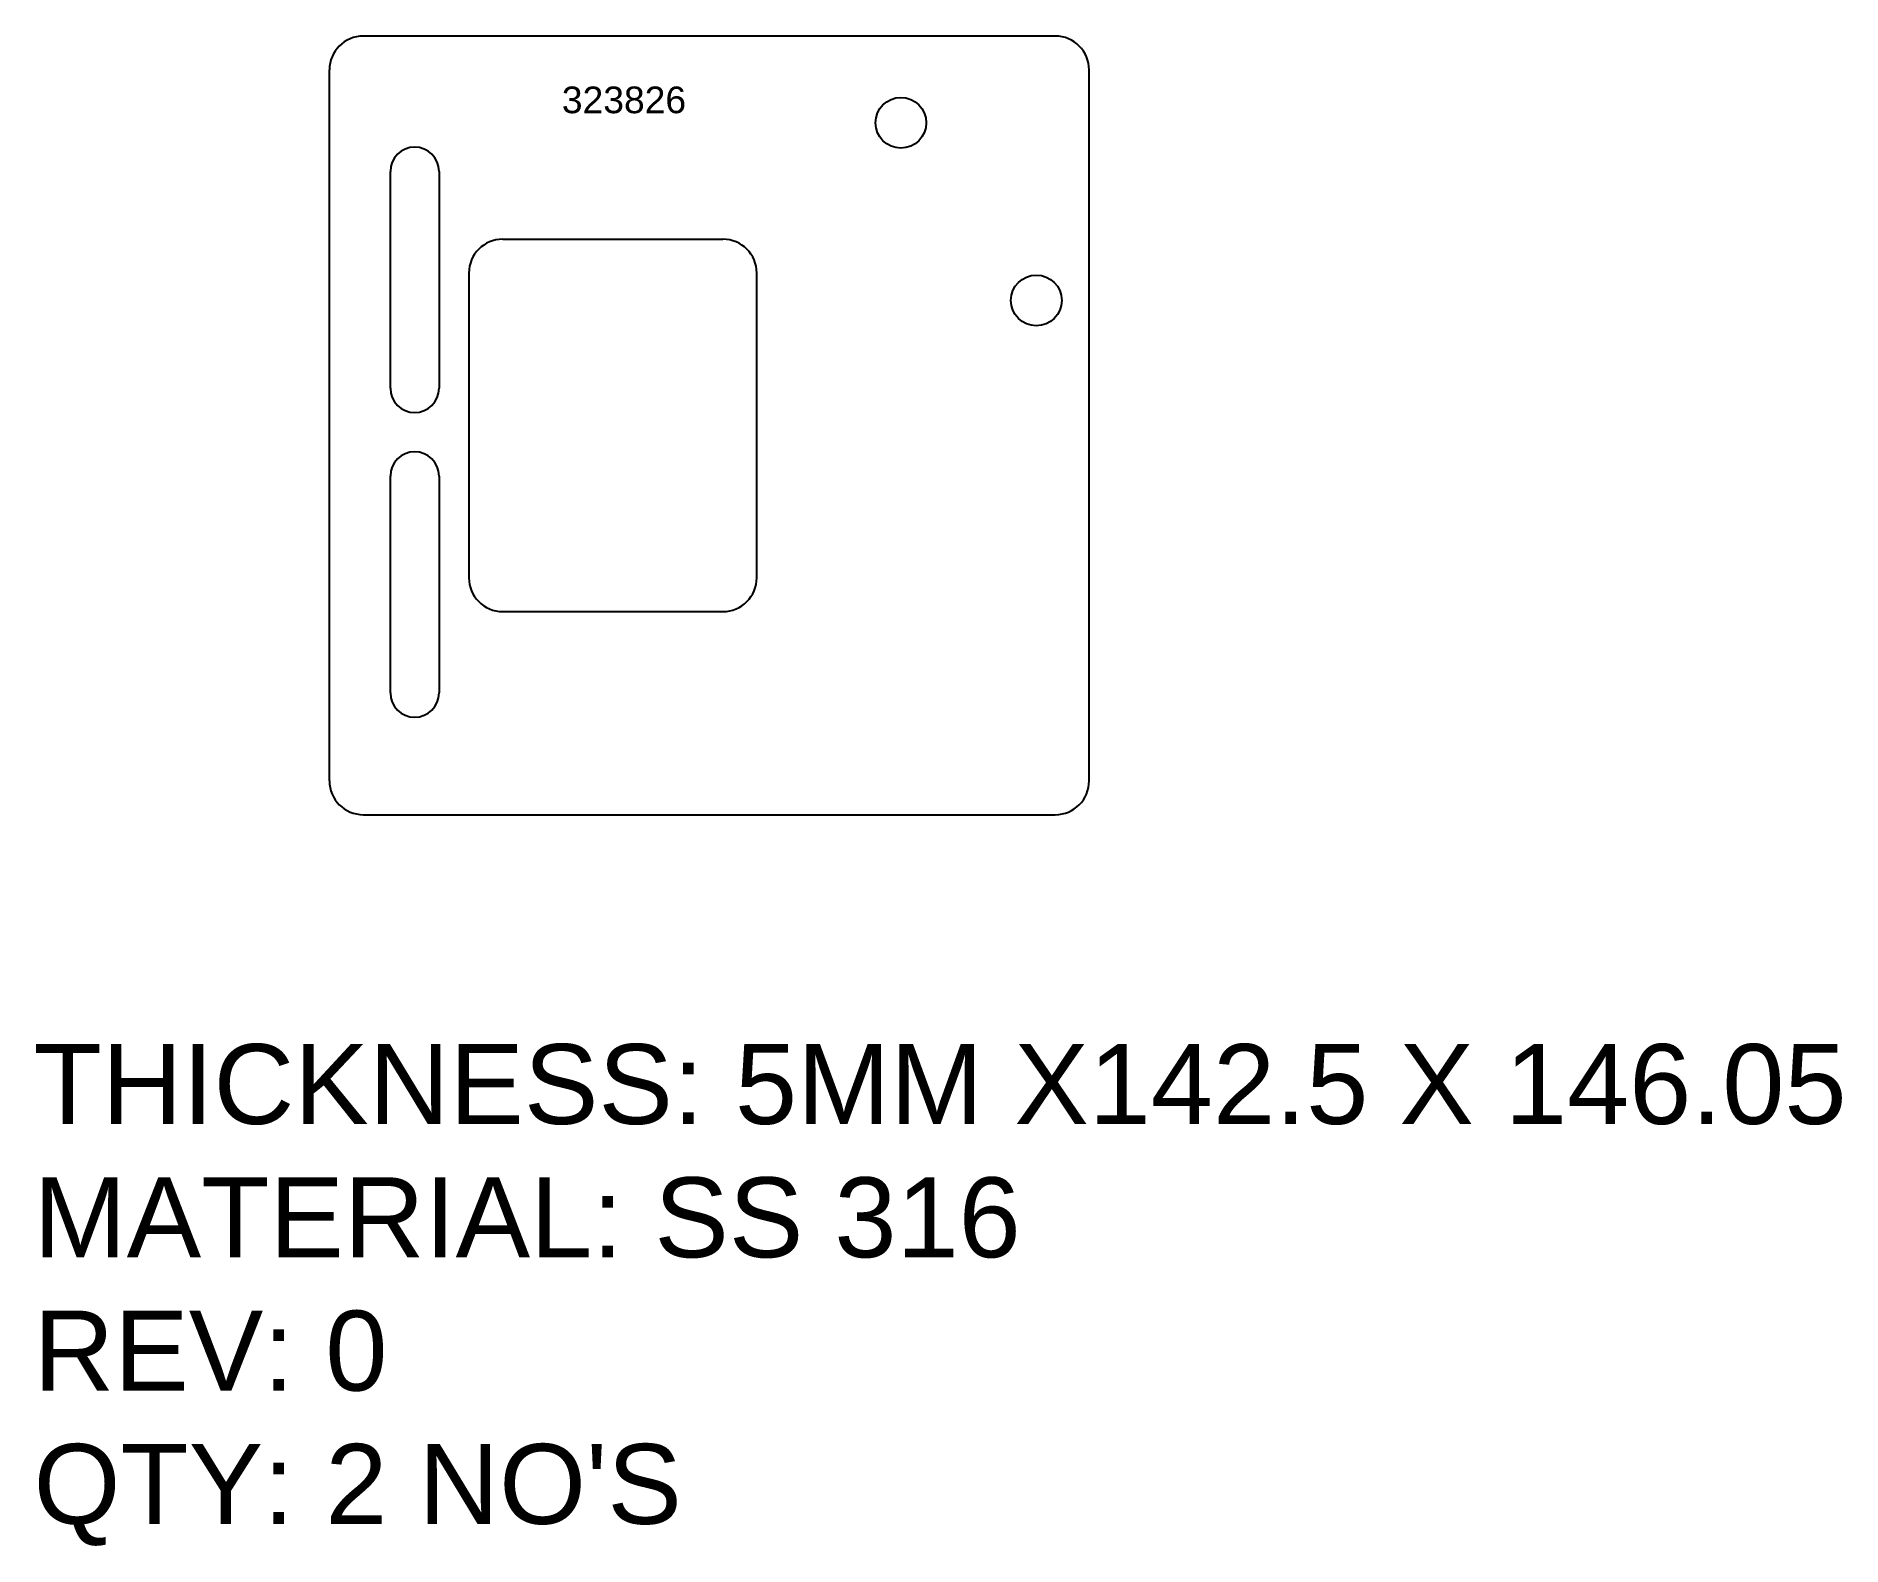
# Model space of a CAD drawing. Header units: inches. Extents: x -412 to -73, y 135 to 418.
import ezdxf

# ---------------------------------------------------------------- set-up
doc = ezdxf.new("R2010")
doc.units = ezdxf.units.IN
doc.header["$LTSCALE"] = 0.25
doc.header["$MEASUREMENT"] = 0
doc.layers.add('LaserCutting', color=3, linetype='Continuous')
doc.styles.get("Standard").update_dxf_attribs({"font": 'ARIAL.TTF'})

msp = doc.modelspace()

# ---------------------------------------------------------------- linework, layer by layer
at = {"layer": 'LaserCutting'}
for p, q in [((-220.94, 418.27), (-350.74, 418.27)), ((-357.09, 278.57), (-357.09, 411.92)), ((-214.59, 278.57), (-214.59, 411.92)), ((-345.66, 352.23), (-345.66, 392.87)), ((-336.52, 392.87), (-336.52, 352.23)), ((-324.58, 380.17), (-283.28, 380.17)), ((-330.93, 373.82), (-330.93, 316.67)), ((-276.93, 316.67), (-276.93, 373.82)), ((-345.66, 295.08), (-345.66, 335.72)), ((-336.52, 335.72), (-336.52, 295.08)), ((-324.58, 310.32), (-283.28, 310.32)), ((-350.74, 272.22), (-220.94, 272.22))]:
    msp.add_line(p, q, dxfattribs=at)
for centre in [(-249.9, 402.01), (-224.5, 368.69)]:
    msp.add_circle(centre, 4.76, dxfattribs=at)
for centre, radius, start, end in [((-350.74, 411.92), 6.35, 90, 180), ((-220.94, 411.92), 6.35, 0, 90), ((-341.09, 392.87), 4.57, 0, 180), ((-324.58, 373.82), 6.35, 90, 180), ((-283.28, 373.82), 6.35, 0, 90), ((-341.09, 352.23), 4.57, 180, 0), ((-341.09, 335.72), 4.57, 0, 180), ((-324.58, 316.67), 6.35, 180, 270), ((-283.28, 316.67), 6.35, 270, 0), ((-341.09, 295.08), 4.57, 180, 0), ((-350.74, 278.57), 6.35, 180, 270), ((-220.94, 278.57), 6.35, 270, 0)]:
    msp.add_arc(centre, radius, start, end, dxfattribs=at)

# ---------------------------------------------------------------- texts
at = {"color": 7}
msp.add_text('323826', height=5, dxfattribs=at).set_placement((-313.49, 403.81))
at = {"layer": 'LaserCutting', "insert": (-412.57, 229.19), "char_height": 15, "attachment_point": 1}
msp.add_mtext_dynamic_manual_height_columns("THICKNESS: 5MM X142.5 X 146.05\\PMATERIAL: SS 316\\PREV: 0\\PQTY: 2 NO'S", width=1006.7372, gutter_width=1, heights=[399.66], dxfattribs=at)

doc.saveas('drawing.dxf')
